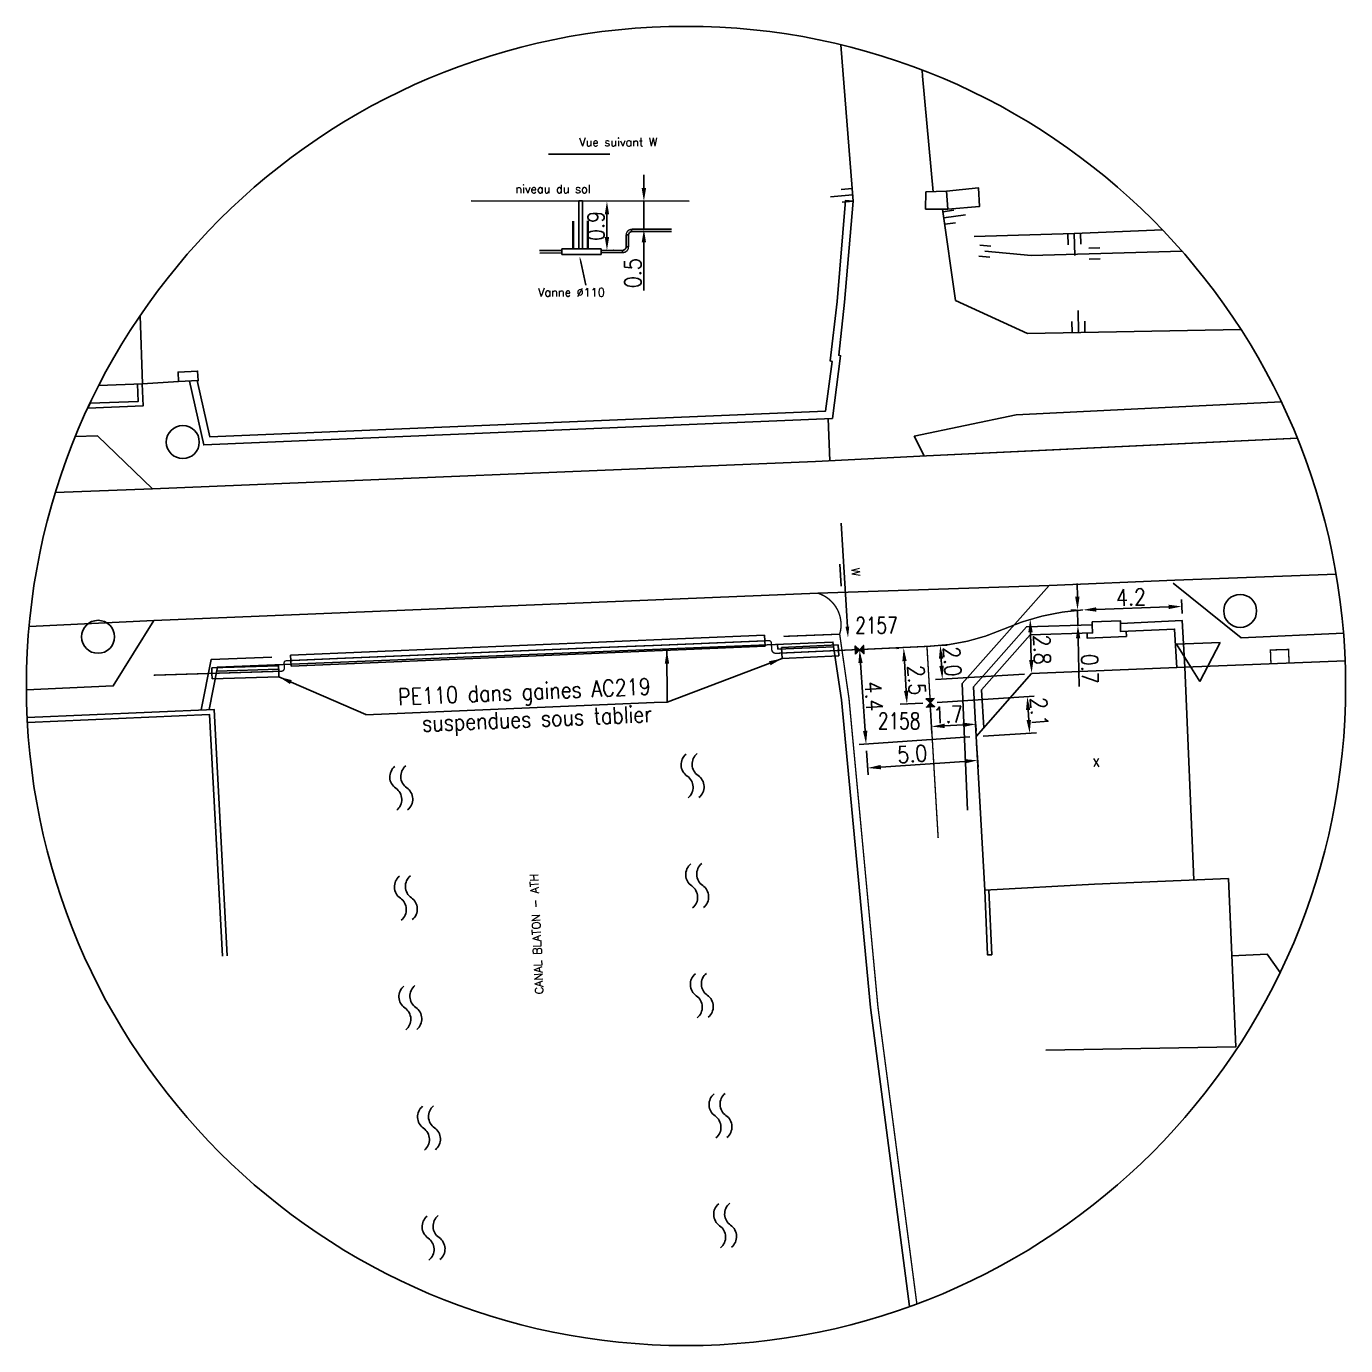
# Model space of a CAD drawing. Header units: millimetres. Extents: x 104988 to 105484, y 137061 to 138000.
# Drawn here: x 105098.3 to 105218.3, y 137081.2 to 137201.2 of the extents above; entities that cross this region are included whole.
import ezdxf
from ezdxf.enums import TextEntityAlignment as Align

# ---------------------------------------------------------------- set-up
doc = ezdxf.new("R2010")
doc.units = ezdxf.units.MM
doc.header["$PDMODE"] = 34
doc.layers.get('0').update_dxf_attribs({"linetype": 'CONTINUOUS'})
doc.layers.get('DEFPOINTS').update_dxf_attribs({"linetype": 'CONTINUOUS'})
for name, color, linetype in [('BH02', 7, 'CONTINUOUS'), ('BR06', 7, 'CONTINUOUS'), ('BR12', 7, 'CONTINUOUS'), ('BW02', 7, 'CONTINUOUS'), ('G_400', 7, 'CONTINUOUS'), ('G_900', 7, 'CONTINUOUS')]:
    doc.layers.add(name, color=color, linetype=linetype)
doc.styles.add('G_ROMANS', font='ROMANS.SHX', dxfattribs={"width": 0.75})
doc.styles.get("Standard").update_dxf_attribs({"font": 'romans.shx', "width": 0.85})
doc.dimstyles.get("Standard").update_dxf_attribs({"dimtxt": 1.5, "dimasz": 1.2, "dimexe": 0.625, "dimexo": 0.625, "dimgap": 0.25, "dimtad": 1, "dimdec": 1, "dimzin": 0, "dimdsep": 46, "dimtxsty": 'Standard', "dimcen": -0.5, "dimadec": 0, "dimazin": 0, "dimtfac": 1, "dimtdec": 1, "dimtmove": 0, "dimatfit": 3, "dimfxl": 0, "dimtolj": 1, "dimtzin": 0, "dimarcsym": 0})

# ---------------------------------------------------------------- blocks, each defined once
blk = doc.blocks.new('*D50')
at = {"layer": 'DEFPOINTS', "color": 0, "linetype": 'Continuous', "transparency": 16777216}
for p in [(105154.46, 137185.26), (105154.46, 137182.71), (105154.46, 137182.71)]:
    blk.add_point(p, dxfattribs=at)
at = {"layer": 'G_900', "color": 0, "linetype": 'Continuous', "lineweight": -2, "transparency": 16777216}
for p, q in [((105154.46, 137186.46), (105154.46, 137187.66)), ((105154.46, 137185.26), (105154.46, 137182.71)), ((105154.46, 137181.51), (105154.46, 137177.14))]:
    blk.add_line(p, q, dxfattribs=at)
at = {"layer": 'G_900', "color": 0, "linetype": 'Continuous', "transparency": 16777216}
for points in [[(105154.26, 137186.46), (105154.66, 137186.46), (105154.46, 137185.26)], [(105154.26, 137181.51), (105154.66, 137181.51), (105154.46, 137182.71)]]:
    blk.add_solid(points, dxfattribs=at)
at = {"layer": 'G_900', "color": 0, "linetype": 'Continuous', "transparency": 16777216, "insert": (105153.46, 137178.72), "char_height": 1.5, "attachment_point": 5, "rotation": 90}
blk.add_mtext('\\A1;0.5', dxfattribs=at)
blk = doc.blocks.new('*D51')
at = {"layer": 'DEFPOINTS', "color": 0, "linetype": 'Continuous', "transparency": 16777216}
for p in [(105151.1, 137185.26), (105151.1, 137185.26), (105151.08, 137180.8)]:
    blk.add_point(p, dxfattribs=at)
at = {"layer": 'G_900', "color": 0, "linetype": 'Continuous', "lineweight": -2, "transparency": 16777216}
for p, q in [((105151.1, 137182), (105151.1, 137184.06)), ((105151.7, 137180.8), (105151.72, 137180.8))]:
    blk.add_line(p, q, dxfattribs=at)
at = {"layer": 'G_900', "color": 0, "linetype": 'Continuous', "transparency": 16777216}
for points in [[(105150.9, 137184.06), (105151.3, 137184.06), (105151.1, 137185.26)], [(105150.9, 137182), (105151.3, 137182), (105151.1, 137180.8)]]:
    blk.add_solid(points, dxfattribs=at)
at = {"layer": 'G_900', "color": 0, "linetype": 'Continuous', "transparency": 16777216, "insert": (105150.1, 137183.01), "char_height": 1.5, "attachment_point": 5, "rotation": 90}
blk.add_mtext('\\A1;0.9', dxfattribs=at)
blk = doc.blocks.new('*D52')
at = {"layer": 'DEFPOINTS', "color": 0, "linetype": 'Continuous', "transparency": 16777216}
for p in [(105178.27, 137144.64), (105178.39, 137139.54), (105180.46, 137139.66)]:
    blk.add_point(p, dxfattribs=at)
at = {"layer": 'G_900', "color": 0, "linetype": 'Continuous', "lineweight": -2, "transparency": 16777216}
for p, q in [((105177.65, 137144.6), (105177.47, 137144.59)), ((105178.16, 137143.43), (105178.32, 137140.74)), ((105179.84, 137139.62), (105177.77, 137139.5))]:
    blk.add_line(p, q, dxfattribs=at)
at = {"layer": 'G_900', "color": 0, "linetype": 'Continuous', "transparency": 16777216}
for points in [[(105178.36, 137143.45), (105177.97, 137143.42), (105178.09, 137144.63)], [(105178.52, 137140.75), (105178.12, 137140.72), (105178.39, 137139.54)]]:
    blk.add_solid(points, dxfattribs=at)
at = {"layer": 'G_900', "color": 0, "linetype": 'Continuous', "transparency": 16777216, "insert": (105179.27, 137141.7), "char_height": 1.5, "attachment_point": 5, "rotation": 273.3677}
blk.add_mtext('\\A1;2.5', dxfattribs=at)
blk = doc.blocks.new('*D53')
at = {"layer": 'DEFPOINTS', "color": 0, "linetype": 'Continuous', "transparency": 16777216}
for p in [(105180.51, 137139.64), (105184.64, 137138.27), (105184.67, 137137.69)]:
    blk.add_point(p, dxfattribs=at)
at = {"layer": 'G_900', "color": 0, "linetype": 'Continuous', "lineweight": -2, "transparency": 16777216}
for p, q in [((105180.54, 137139.02), (105180.65, 137136.86)), ((105181.82, 137137.54), (105183.47, 137137.63)), ((105184.67, 137137.65), (105184.7, 137137.07))]:
    blk.add_line(p, q, dxfattribs=at)
at = {"layer": 'G_900', "color": 0, "linetype": 'Continuous', "transparency": 16777216}
for points in [[(105183.46, 137137.83), (105183.48, 137137.43), (105184.67, 137137.69)], [(105181.81, 137137.74), (105181.83, 137137.34), (105180.62, 137137.48)]]:
    blk.add_solid(points, dxfattribs=at)
at = {"layer": 'G_900', "color": 0, "linetype": 'Continuous', "transparency": 16777216, "insert": (105182.14, 137138.56), "char_height": 1.5, "attachment_point": 5, "rotation": 3.0119}
blk.add_mtext('\\A1;1.7', dxfattribs=at)
blk = doc.blocks.new('*D54')
at = {"layer": 'DEFPOINTS', "color": 0, "linetype": 'Continuous', "transparency": 16777216}
for p in [(105180.51, 137139.64), (105184.69, 137136.57), (105189.55, 137136.87)]:
    blk.add_point(p, dxfattribs=at)
at = {"layer": 'G_900', "color": 0, "linetype": 'Continuous', "lineweight": -2, "transparency": 16777216}
for p, q in [((105181.13, 137139.68), (105189.97, 137140.23)), ((105189.42, 137138.99), (105189.47, 137138.07)), ((105185.31, 137136.61), (105190.17, 137136.91))]:
    blk.add_line(p, q, dxfattribs=at)
at = {"layer": 'G_900', "color": 0, "linetype": 'Continuous', "transparency": 16777216}
for points in [[(105189.61, 137139), (105189.22, 137138.98), (105189.34, 137140.19)], [(105189.67, 137138.08), (105189.27, 137138.06), (105189.55, 137136.87)]]:
    blk.add_solid(points, dxfattribs=at)
at = {"layer": 'G_900', "color": 0, "linetype": 'Continuous', "transparency": 16777216, "insert": (105190.43, 137138.78), "char_height": 1.5, "attachment_point": 5, "rotation": 273.5334}
blk.add_mtext('\\A1;2.1', dxfattribs=at)
blk = doc.blocks.new('*D55')
at = {"layer": 'DEFPOINTS', "color": 0, "linetype": 'Continuous', "transparency": 16777216}
for p in [(105184.68, 137136.57), (105174.67, 137135.89), (105184.83, 137134.4)]:
    blk.add_point(p, dxfattribs=at)
at = {"layer": 'G_900', "color": 0, "linetype": 'Continuous', "lineweight": -2, "transparency": 16777216}
for p, q in [((105184.72, 137135.95), (105184.87, 137133.77)), ((105174.71, 137135.26), (105174.86, 137133.09)), ((105176.01, 137133.79), (105183.63, 137134.31))]:
    blk.add_line(p, q, dxfattribs=at)
at = {"layer": 'G_900', "color": 0, "linetype": 'Continuous', "transparency": 16777216}
for points in [[(105183.62, 137134.51), (105183.65, 137134.12), (105184.83, 137134.4)], [(105176, 137133.99), (105176.03, 137133.59), (105174.82, 137133.71)]]:
    blk.add_solid(points, dxfattribs=at)
at = {"layer": 'G_900', "color": 0, "linetype": 'Continuous', "transparency": 16777216, "insert": (105178.87, 137134.99), "char_height": 1.5, "attachment_point": 5, "rotation": 3.9082}
blk.add_mtext('\\A1;5.0', dxfattribs=at)
blk = doc.blocks.new('*D56')
at = {"layer": 'DEFPOINTS', "color": 0, "linetype": 'Continuous', "transparency": 16777216}
for p in [(105174.08, 137144.46), (105174.08, 137144.46), (105184.74, 137136.57)]:
    blk.add_point(p, dxfattribs=at)
at = {"layer": 'G_900', "color": 0, "linetype": 'Continuous', "lineweight": -2, "transparency": 16777216}
for p, q in [((105174.59, 137137.08), (105174.17, 137143.26)), ((105184.11, 137136.53), (105174.05, 137135.84))]:
    blk.add_line(p, q, dxfattribs=at)
at = {"layer": 'G_900', "color": 0, "linetype": 'Continuous', "transparency": 16777216}
for points in [[(105174.36, 137143.27), (105173.97, 137143.25), (105174.08, 137144.46)], [(105174.79, 137137.1), (105174.39, 137137.07), (105174.67, 137135.89)]]:
    blk.add_solid(points, dxfattribs=at)
at = {"layer": 'G_900', "color": 0, "linetype": 'Continuous', "transparency": 16777216, "insert": (105175.37, 137140.24), "char_height": 1.5, "attachment_point": 5, "rotation": 273.9082}
blk.add_mtext('\\A1;4.4', dxfattribs=at)
blk = doc.blocks.new('*D57')
at = {"layer": 'DEFPOINTS', "color": 0, "linetype": 'Continuous', "transparency": 16777216}
for p in [(105180.77, 137144.82), (105181.61, 137141.8), (105189.71, 137142.29)]:
    blk.add_point(p, dxfattribs=at)
at = {"layer": 'G_900', "color": 0, "linetype": 'Continuous', "lineweight": -2, "transparency": 16777216}
for p, q in [((105181.39, 137144.86), (105182.05, 137144.89)), ((105181.5, 137143.66), (105181.54, 137143)), ((105189.09, 137142.25), (105180.99, 137141.76))]:
    blk.add_line(p, q, dxfattribs=at)
at = {"layer": 'G_900', "color": 0, "linetype": 'Continuous', "transparency": 16777216}
for points in [[(105181.7, 137143.67), (105181.3, 137143.65), (105181.42, 137144.86)], [(105181.74, 137143.01), (105181.34, 137142.98), (105181.61, 137141.8)]]:
    blk.add_solid(points, dxfattribs=at)
at = {"layer": 'G_900', "color": 0, "linetype": 'Continuous', "transparency": 16777216, "insert": (105182.52, 137143.39), "char_height": 1.5, "attachment_point": 5, "rotation": 273.4694}
blk.add_mtext('\\A1;2.0', dxfattribs=at)
blk = doc.blocks.new('*D58')
at = {"layer": 'DEFPOINTS', "color": 0, "linetype": 'Continuous', "transparency": 16777216}
for p in [(105189.6, 137147.25), (105189.73, 137142.34), (105189.73, 137142.34)]:
    blk.add_point(p, dxfattribs=at)
at = {"layer": 'G_900', "color": 0, "linetype": 'Continuous', "lineweight": -2, "transparency": 16777216}
blk.add_line((105189.63, 137146.05), (105189.7, 137143.54), dxfattribs=at)
at = {"layer": 'G_900', "color": 0, "linetype": 'Continuous', "transparency": 16777216}
for points in [[(105189.83, 137146.05), (105189.43, 137146.04), (105189.6, 137147.25)], [(105189.9, 137143.54), (105189.5, 137143.53), (105189.73, 137142.34)]]:
    blk.add_solid(points, dxfattribs=at)
at = {"layer": 'G_900', "color": 0, "linetype": 'Continuous', "transparency": 16777216, "insert": (105190.68, 137144.47), "char_height": 1.5, "attachment_point": 5, "rotation": 271.5314}
blk.add_mtext('\\A1;2.8', dxfattribs=at)
blk = doc.blocks.new('*D59')
at = {"layer": 'DEFPOINTS', "color": 0, "linetype": 'Continuous', "transparency": 16777216}
for p in [(105194.41, 137148.09), (105193.94, 137146.69), (105193.94, 137146.69)]:
    blk.add_point(p, dxfattribs=at)
at = {"layer": 'G_900', "color": 0, "linetype": 'Continuous', "lineweight": -2, "transparency": 16777216}
for p, q in [((105193.89, 137149.28), (105193.87, 137150.48)), ((105193.78, 137148.08), (105193.29, 137148.07)), ((105193.91, 137148.08), (105193.94, 137146.69)), ((105193.96, 137145.49), (105194.05, 137141.12))]:
    blk.add_line(p, q, dxfattribs=at)
at = {"layer": 'G_900', "color": 0, "linetype": 'Continuous', "transparency": 16777216}
for points in [[(105194.09, 137149.29), (105193.69, 137149.28), (105193.91, 137148.08)], [(105194.16, 137145.5), (105193.76, 137145.49), (105193.94, 137146.69)]]:
    blk.add_solid(points, dxfattribs=at)
at = {"layer": 'G_900', "color": 0, "linetype": 'Continuous', "transparency": 16777216, "insert": (105195.02, 137142.73), "char_height": 1.5, "attachment_point": 5, "rotation": 271.1129}
blk.add_mtext('\\A1;0.7', dxfattribs=at)
blk = doc.blocks.new('*D60')
at = {"layer": 'DEFPOINTS', "color": 0, "linetype": 'Continuous', "transparency": 16777216}
for p in [(105194.41, 137148.09), (105203.39, 137148.4), (105203.43, 137147.12)]:
    blk.add_point(p, dxfattribs=at)
at = {"layer": 'G_900', "color": 0, "linetype": 'Continuous', "lineweight": -2, "transparency": 16777216}
for p, q in [((105203.41, 137147.75), (105203.37, 137149.03)), ((105195.61, 137148.13), (105202.19, 137148.36))]:
    blk.add_line(p, q, dxfattribs=at)
at = {"layer": 'G_900', "color": 0, "linetype": 'Continuous', "transparency": 16777216}
for points in [[(105202.18, 137148.56), (105202.2, 137148.16), (105203.39, 137148.4)], [(105195.6, 137148.33), (105195.61, 137147.93), (105194.41, 137148.09)]]:
    blk.add_solid(points, dxfattribs=at)
at = {"layer": 'G_900', "color": 0, "linetype": 'Continuous', "transparency": 16777216, "insert": (105198.77, 137149.24), "char_height": 1.5, "attachment_point": 5, "rotation": 1.9743}
blk.add_mtext('\\A1;4.2', dxfattribs=at)
blk = doc.blocks.new('BR0601')
at = {"layer": 'BR06', "linetype": 'Continuous'}
blk.add_circle((0, 0), 0.75, dxfattribs=at)
blk = doc.blocks.new('BR1201')
at = {"layer": 'BR12', "linetype": 'Continuous'}
for p, q in [((-1, -0.616), (0, 1.116)), ((0, 1.116), (1, -0.616)), ((-1, -0.616), (1, -0.616))]:
    blk.add_line(p, q, dxfattribs=at)
blk = doc.blocks.new('BH0201')
at = {"layer": 'BH02', "linetype": 'Continuous'}
for p, q in [((0, 1), (0, 0)), ((-0.289, 0.5), (-0.289, 0)), ((0.289, 0.5), (0.289, 0))]:
    blk.add_line(p, q, dxfattribs=at)
blk = doc.blocks.new('BW0201')
at = {"layer": 'BW02', "linetype": 'Continuous'}
for p, q in [((-0.25, 0.25), (0.25, 0.25)), ((-0.25, -0.25), (0.25, -0.25))]:
    blk.add_line(p, q, dxfattribs=at)
blk = doc.blocks.new('BW0301')
at = {"color": 0, "linetype": 'Continuous'}
for centre, start, end in [((-0.5, 0.625), 216.8699, 323.1301), ((0.5, -0.125), 36.8699, 143.1301), ((0.5, -0.625), 36.8699, 143.1301), ((-0.5, 0.125), 216.8699, 323.1301)]:
    blk.add_arc(centre, 0.625, start, end, dxfattribs=at)
blk = doc.blocks.new('G_300_04')
at = {"linetype": 'Continuous'}
h = blk.add_hatch(color=0, dxfattribs=at)
h.paths.add_polyline_path([(-1, 1), (-1, -1), (0, 0)])
h.paths.add_polyline_path([(1, 1), (0, 0), (1, -1)])
at = {"color": 0, "linetype": 'Continuous', "flags": 128}
blk.add_lwpolyline([(-1, -1), (1, 1), (1, -1), (-1, 1)], close=True, dxfattribs=at)
at = {"color": 0, "linetype": 'Continuous', "style": 'G_ROMANS', "width": 0.75}
blk.add_attdef('NUM', text='', height=1.5, dxfattribs=at).set_placement((0, 2.1), align=Align.MIDDLE_CENTER)
at = {"color": 0, "linetype": 'Continuous', "style": 'G_ROMANS', "width": 0.75, "flags": 3}
for tag, p in [('DEF_LEG', (0, -5)), ('DEF_COUP', (0, -7.5)), ('DEF_TYPE', (0, -10))]:
    blk.add_attdef(tag, text='', height=1.2, dxfattribs=at).set_placement(p, align=Align.MIDDLE)

msp = doc.modelspace()

# ---------------------------------------------------------------- linework, layer by layer
at = {"layer": 'G_400', "color": 7, "linetype": 'CONTINUOUS'}
for p, q in [((105166.98, 137144.66), (105172.13, 137144.9)), ((105166.98, 137144.66), (105167, 137144.16)), ((105167.03, 137143.66), (105167, 137144.16)), ((105167.03, 137143.66), (105172.18, 137143.9)), ((105172.13, 137144.9), (105172.15, 137144.4)), ((105172.18, 137143.9), (105172.15, 137144.4)), ((105115.15, 137142.81), (105121.22, 137143)), ((105115.15, 137142.81), (105115.17, 137142.31)), ((105121.22, 137143), (105121.24, 137142.5)), ((105115.18, 137141.81), (105115.17, 137142.31)), ((105115.18, 137141.81), (105121.25, 137142)), ((105121.25, 137142), (105121.24, 137142.5))]:
    msp.add_line(p, q, dxfattribs=at)
at = {"layer": 'G_900', "linetype": 'Continuous'}
for p, q in [((105145.79, 137189.55), (105151.37, 137189.55)), ((105138.74, 137185.31), (105158.57, 137185.27)), ((105148.55, 137185.29), (105148.88, 137185.29)), ((105148.55, 137180.93), (105148.55, 137185.29)), ((105148.88, 137180.93), (105148.88, 137185.29)), ((105148, 137180.92), (105148, 137183.44)), ((105148.05, 137180.92), (105148.05, 137183.44)), ((105149.33, 137180.92), (105149.33, 137183.48)), ((105149.38, 137180.92), (105149.38, 137183.48)), ((105152.84, 137181.11), (105153.06, 137181.11)), ((105146.99, 137180.94), (105150.56, 137180.92)), ((105146.99, 137180.72), (105146.99, 137180.94)), ((105146.99, 137180.43), (105146.99, 137180.73)), ((105150.56, 137180.43), (105146.99, 137180.43)), ((105148.72, 137179.75), (105149.18, 137177.64)), ((105150.56, 137180.92), (105150.56, 137180.43)), ((105173.01, 137146.03), (105172.41, 137155.97)), ((105172.29, 137152.24), (105172.41, 137150.26)), ((105166.61, 137144.93), (105166.65, 137144.51)), ((105166.65, 137144.51), (105171.73, 137144.74)), ((105115.61, 137142.51), (105121.21, 137142.7)), ((105121.21, 137142.7), (105121.22, 137143.1)), ((105203.67, 137142.87), (105204.5, 137123.54)), ((105189.73, 137142.31), (105189.73, 137142.24)), ((105189.73, 137142.31), (105189.73, 137142.24))]:
    msp.add_line(p, q, dxfattribs=at)
at = {"layer": 'G_900', "color": 4, "linetype": 'Continuous'}
for p, q in [((105152.85, 137182.16), (105152.84, 137181.11)), ((105152.85, 137182.21), (105153.07, 137182.2)), ((105153.07, 137182.16), (105153.06, 137181.1)), ((105153.33, 137182.71), (105153.33, 137182.51)), ((105153.4, 137182.71), (105156.97, 137182.71)), ((105153.42, 137182.51), (105156.97, 137182.51)), ((105146.99, 137180.77), (105144.96, 137180.77)), ((105146.99, 137180.56), (105145.01, 137180.55)), ((105152.47, 137180.78), (105150.56, 137180.78)), ((105152.47, 137180.59), (105150.56, 137180.58)), ((105152.53, 137180.78), (105152.53, 137180.58))]:
    msp.add_line(p, q, dxfattribs=at)
at = {"layer": 'G_900', "color": 7, "linetype": 'CONTINUOUS'}
for p, q in [((105165.43, 137145.78), (105122.33, 137143.98)), ((105165.43, 137145.78), (105165.45, 137145.28)), ((105165.48, 137144.78), (105165.45, 137145.28)), ((105122.33, 137143.98), (105122.35, 137143.48)), ((105165.48, 137144.78), (105122.37, 137142.98)), ((105122.37, 137142.98), (105122.35, 137143.48))]:
    msp.add_line(p, q, dxfattribs=at)
at = {"layer": 'G_900', "linetype": 'Continuous', "flags": 128}
for points in [[(105173.49, 137185.26), (105172.39, 137199.49)], [(105179.76, 137197.19), (105179.8, 137196.65), (105180.76, 137186.13)], [(105182.11, 137184.53), (105180.09, 137184.55), (105180.11, 137186.11), (105181.98, 137186.17)], [(105182.11, 137184.53), (105180.09, 137184.55), (105180.11, 137186.11), (105181.98, 137186.17)], [(105113.83, 137168.95), (105114.98, 137163.83), (105170.99, 137166.18), (105171.58, 137170.69), (105171.42, 137170.73), (105172.03, 137176.15), (105172.79, 137185.32), (105173.49, 137185.26), (105172.72, 137176.08), (105172.18, 137171.25), (105172.35, 137171.2), (105171.61, 137165.51), (105114.42, 137163.1), (105113.12, 137168.91)], [(105113.83, 137168.95), (105114.98, 137163.83), (105170.99, 137166.18), (105171.58, 137170.69), (105171.42, 137170.73), (105172.03, 137176.15), (105172.79, 137185.32), (105173.49, 137185.26), (105172.72, 137176.08), (105172.18, 137171.25), (105172.35, 137171.2), (105171.61, 137165.51), (105114.42, 137163.1), (105113.12, 137168.91)], [(105181.63, 137184.54), (105182.81, 137176.24), (105189.37, 137173.24), (105208.76, 137173.61)], [(105181.63, 137184.54), (105182.81, 137176.24), (105189.37, 137173.24), (105208.76, 137173.61)], [(105184.51, 137182.06), (105193.59, 137182.32)], [(105184.51, 137182.06), (105193.59, 137182.32)], [(105193.59, 137182.32), (105201.63, 137182.66)], [(105185.48, 137180.71), (105189.69, 137180.34), (105203.42, 137180.71)], [(105108.63, 137174.84), (105108.85, 137168.64), (105104.87, 137168.49)], [(105108.63, 137174.84), (105108.85, 137168.64), (105104.87, 137168.49)], [(105108.41, 137168.62), (105108.47, 137167.05), (105104.08, 137166.88), (105103.88, 137166.45), (105108.91, 137166.65), (105108.83, 137168.64)], [(105112.14, 137168.86), (105108.85, 137168.64)], [(105112.14, 137168.86), (105108.85, 137168.64)], [(105212.44, 137167.01), (105196.3, 137166.23), (105188.33, 137165.83), (105179.06, 137163.89), (105179.97, 137162.09)], [(105212.44, 137167.01), (105196.3, 137166.23), (105188.33, 137165.83), (105179.06, 137163.89), (105179.97, 137162.09)], [(105171.21, 137165.49), (105171.39, 137161.65)], [(105171.21, 137165.49), (105171.39, 137161.65)], [(105100.93, 137158.78), (105109.76, 137159.11), (105170.08, 137161.58), (105180.18, 137162.11), (105213.9, 137163.71)], [(105109.76, 137159.11), (105104.77, 137163.92), (105102.74, 137163.85)], [(105109.76, 137159.11), (105104.77, 137163.92), (105102.74, 137163.85)], [(105100.93, 137158.78), (105109.76, 137159.11), (105170.08, 137161.58), (105180.18, 137162.11), (105193.02, 137162.72)], [(105217.42, 137151.34), (105202.76, 137150.8), (105191.32, 137150.3), (105170.28, 137149.61), (105109.88, 137147.13), (105098.54, 137146.59)], [(105191.32, 137150.3), (105183.41, 137141.4)], [(105191.32, 137150.3), (105183.41, 137141.4)], [(105218.1, 137145.96), (105208.79, 137145.56), (105202.61, 137150.53)], [(105109.88, 137147.13), (105106.19, 137141.17), (105098.29, 137140.83)], [(105109.88, 137147.13), (105106.19, 137141.17), (105098.29, 137140.83)], [(105185.38, 137137.37), (105185.18, 137140.82), (105189.6, 137145.83), (105195.27, 137146), (105195.25, 137146.74), (105189.25, 137146.56), (105184.43, 137141.08), (105184.68, 137136.57)], [(105197.8, 137146.86), (105197.81, 137147.1), (105195.25, 137146.99), (105195.25, 137146.74)], [(105202.93, 137142.83), (105202.74, 137146.35), (105197.83, 137146.12), (105197.8, 137146.86), (105203.43, 137147.12), (105203.67, 137142.87)], [(105178.62, 137084.71), (105175.06, 137111.92), (105172.43, 137139.92), (105171.66, 137145.16), (105115.67, 137142.89), (105114.92, 137139.02)], [(105198.33, 137146.15), (105198.35, 137145.67), (105194.78, 137145.53), (105194.77, 137145.98)], [(105120.62, 137143.79), (105115.09, 137143.57), (105114.2, 137138.99)], [(105218.25, 137143.47), (105203.67, 137142.87), (105189.73, 137142.31), (105184.68, 137136.57), (105185.47, 137122.58), (105195.45, 137123.14), (105207.64, 137123.67)], [(105183.41, 137141.4), (105183.89, 137129.87)], [(105183.41, 137141.4), (105183.89, 137129.87)], [(105098.36, 137138.3), (105115.36, 137139.04), (105116.56, 137116.61)], [(105116.12, 137116.59), (105114.94, 137138.58), (105098.38, 137137.86)], [(105207.64, 137123.67), (105208.3, 137108.34), (105191.03, 137108.03)], [(105185.85, 137122.6), (105186.11, 137116.72), (105185.73, 137116.7), (105185.47, 137122.58)], [(105185.85, 137122.6), (105186.11, 137116.72), (105185.73, 137116.7), (105185.47, 137122.58)], [(105212.33, 137115.1), (105211.16, 137116.76), (105207.94, 137116.63)], [(105212.33, 137115.1), (105211.16, 137116.76), (105207.94, 137116.63)]]:
    msp.add_lwpolyline(points, dxfattribs=at)
for points in [[(105182.11, 137184.53), (105181.98, 137186.17), (105184.91, 137186.47), (105184.98, 137184.77)], [(105182.11, 137184.53), (105181.98, 137186.17), (105184.91, 137186.47), (105184.98, 137184.77)], [(105112.14, 137168.86), (105113.92, 137168.95), (105113.87, 137169.81), (105112.09, 137169.72)], [(105112.14, 137168.86), (105113.92, 137168.95), (105113.87, 137169.81), (105112.09, 137169.72)]]:
    msp.add_lwpolyline(points, close=True, dxfattribs=at)
at = {"layer": 'G_900', "color": 4, "linetype": 'Continuous', "const_width": 0.125, "flags": 128}
for points in [[(105153.4, 137182.71, 0.442184), (105152.85, 137182.16, 0.442184)], [(105152.47, 137180.59, 0.442184), (105153.06, 137181.1, 0.442184)]]:
    msp.add_lwpolyline(points, format="xyb", dxfattribs=at)
at = {"layer": 'G_900', "linetype": 'Continuous', "const_width": 0.125, "flags": 128}
for points in [[(105194.33, 137162.78), (105213.9, 137163.71)], [(105179.29, 137084.96), (105175.75, 137111.98), (105173.12, 137140), (105172.27, 137145.88), (105167.16, 137145.68)], [(105211.5, 137143.19), (105211.45, 137144.44), (105213.1, 137144.49), (105213.15, 137143.26)], [(105211.5, 137143.19), (105211.45, 137144.44), (105213.1, 137144.49), (105213.15, 137143.26)]]:
    msp.add_lwpolyline(points, dxfattribs=at)
at = {"layer": 'G_900', "linetype": 'Continuous', "const_width": 0.125}
msp.add_lwpolyline([(105172.27, 137145.88, 0.411425), (105170.28, 137149.61, 0.411425)], format="xyb", dxfattribs=at)
at = {"layer": 'G_900', "color": 4, "linetype": 'Continuous', "flags": 128}
for points in [[(105174.46, 137144.5, 0.125, 0.125, 0), (105180.21, 137144.77, 0.125, 0.125, 0), (105180.52, 137144.79, 0.125, 0.125, 0.094635), (105187.13, 137146.32, 0.125, 0.125, -0.08849), (105194.41, 137148.09, 0, 0, 0)], [(105109.88, 137142.15, 0.125, 0.125, 0), (105112.78, 137142.24, 0.125, 0.125, 0), (105121.48, 137142.51, 0.125, 0.125, 0.201475), (105121.68, 137142.6, 0.125, 0.125, 0.224143), (105121.76, 137142.84, 0.125, 0.125, 0), (105121.73, 137143.23, 0.125, 0.125, -0.243581), (105121.8, 137143.41, 0.125, 0.125, 0), (105121.87, 137143.46, 0.125, 0.125, 0.069342), (105121.87, 137143.46, 0.125, 0.125, 0), (105126.6, 137143.67, 0.125, 0.125, 0), (105133.63, 137143.96, 0.125, 0.125, 0), (105149.79, 137144.64, 0.125, 0.125, 0), (105155.8, 137144.87, 0.125, 0.125, 0), (105165.84, 137145.29, 0.125, 0.125, -0.420636), (105166.05, 137145.09, 0.125, 0.125, 0), (105166.09, 137144.49, 0.125, 0.125, 0), (105166.09, 137144.49, 0.125, 0.125, 0.434045), (105166.52, 137144.14, 0.125, 0.125, 0), (105172.37, 137144.41, 0.125, 0.125, 0), (105173.71, 137144.47, 0, 0, 0)]]:
    msp.add_lwpolyline(points, format="xyseb", dxfattribs=at)
at = {"layer": 'G_900', "color": 4, "linetype": 'Continuous', "const_width": 0.125, "flags": 128}
for points in [[(105180.21, 137144.77), (105180.49, 137140.04)], [(105180.52, 137139.26), (105181.23, 137127.34)]]:
    msp.add_lwpolyline(points, dxfattribs=at)
at = {"layer": 'G_900', "linetype": 'Continuous'}
msp.add_circle((105158.29, 137141.17), 60, dxfattribs=at)
at = {"layer": 'G_900', "color": 4, "linetype": 'Continuous'}
for centre, start, end in [((105153.41, 137182.17), 88.58, 181.3997), ((105152.5, 137181.13), 265.1741, 357.9938)]:
    msp.add_arc(centre, 0.344, start, end, dxfattribs=at)
at = {"layer": 'G_900', "linetype": 'Continuous'}
for points in [[(105148.64, 137179.73), (105148.8, 137179.77), (105148.62, 137180.24)], [(105173.14, 137146.57), (105172.8, 137146.55), (105173.03, 137145.56)]]:
    msp.add_solid(points, dxfattribs=at)

# ---------------------------------------------------------------- block references
for name, p, xscale, yscale, zscale, rotation in [('BH0201', (105173.44, 137185.83), 2, 2, 2, 94.42064259999934), ('BH0201', (105173.44, 137185.83), 2, 2, 2, 94.42064259999934), ('BH0201', (105181.74, 137183.74), 2, 2, 2, 278.0997321151469), ('BH0201', (105181.74, 137183.74), 2, 2, 2, 278.0997321151469), ('BH0201', (105193.59, 137182.32), 2, 2, 2, 182.440414999771), ('BH0201', (105193.59, 137182.32), 2, 2, 2, 182.440414999771), ('BW0201', (105185.48, 137180.71), 1.999999999999999, 1.999999999999999, 1.999999999999999, 354.9000031450649), ('BW0201', (105185.48, 137180.71), 1.999999999999999, 1.999999999999999, 1.999999999999999, 354.9000031450649), ('BW0201', (105195.46, 137180.5), 2, 2, 2, 1.553772949544951), ('BW0201', (105195.46, 137180.5), 2, 2, 2, 1.553772949544951), ('BH0201', (105194, 137173.33), 1.999999999999999, 1.999999999999999, 1.999999999999999, 1.097324571769934), ('BH0201', (105194, 137173.33), 1.999999999999999, 1.999999999999999, 1.999999999999999, 1.097324571769934), ('BR0601', (105112.52, 137163.36), 2, 2, 2, 69.56022312145295), ('BR0601', (105112.52, 137163.36), 2, 2, 2, 69.56022312145295), ('BR0601', (105208.7, 137147.99), 2, 2, 2, 182.0936784998019), ('BR0601', (105208.7, 137147.99), 2, 2, 2, 182.0936784998019), ('BR0601', (105104.81, 137145.64), 2, 2, 2, 183.000079217162), ('BR0601', (105104.81, 137145.64), 2, 2, 2, 183.000079217162), ('BR1201', (105204.94, 137143.82), 2, 2, 2, 182.0936784998019), ('BR1201', (105204.94, 137143.82), 2, 2, 2, 182.0936784998019), ('BW0301', (105158.89, 137133), 2, 2, 2, 92.40860732760653), ('BW0301', (105132.39, 137131.88), 2, 2, 2, 92.3774455596671), ('BW0301', (105159.31, 137123), 2, 2, 2, 92.40860732760653), ('BW0301', (105132.81, 137121.89), 2, 2, 2, 92.3774455596671), ('BW0301', (105159.73, 137113.01), 2, 2, 2, 92.40860732760653), ('BW0301', (105133.22, 137111.9), 2, 2, 2, 92.3774455596671), ('BW0301', (105134.91, 137100.96), 2, 2, 2, 92.3774455596671), ('BW0301', (105161.43, 137102.08), 2, 2, 2, 92.40860732760653), ('BW0301', (105161.85, 137092.09), 2, 2, 2, 92.40860732760653), ('BW0301', (105135.33, 137090.97), 2, 2, 2, 92.3774455596671)]:
    msp.add_blockref(name, p, dxfattribs=dict(at, xscale=xscale, yscale=yscale, zscale=zscale, rotation=rotation))
at = {"layer": 'G_900'}
ref = msp.add_blockref('G_300_04', (105174.08, 137144.46), dxfattribs=dict(at, xscale=0.3739526930874111, yscale=0.3739526930874111, zscale=0.3739526930874111, rotation=2.717968613940542))
ref.add_attrib('NUM', '2157', dxfattribs={"layer": '0', "color": 0, "linetype": 'Continuous', "height": 1.5, "style": 'G_ROMANS', "width": 0.75}).set_placement((105175.62, 137146.68), align=Align.MIDDLE_CENTER)
ref = msp.add_blockref('G_300_04', (105180.51, 137139.64), dxfattribs=dict(at, xscale=0.3734310157920321, yscale=0.3734310157920321, zscale=0.3734310157920321, rotation=273.4823305366022))
ref.add_attrib('NUM', '2158', dxfattribs={"layer": '0', "color": 0, "linetype": 'Continuous', "height": 1.5, "style": 'G_ROMANS', "width": 0.75}).set_placement((105177.68, 137137.99), align=Align.MIDDLE_CENTER)

# ---------------------------------------------------------------- texts
at = {"layer": 'G_900', "linetype": 'Continuous'}
for s, p in [('Vue suivant W', (105148.58, 137190.04)), ('niveau du sol', (105142.77, 137185.78)), ('Vanne %%C110', (105144.84, 137176.38))]:
    msp.add_text(s, height=0.75, dxfattribs=at).set_placement(p, align=Align.BOTTOM_LEFT)
for s, rotation, p in [('W', 273.0098, (105173.11, 137151.88)), ('X', 2.5133, (105195.31, 137133.58)), ('X', 2.5133, (105195.31, 137133.58)), ('CANAL BLATON - ATH', 92.5602, (105145.55, 137113.15))]:
    msp.add_text(s, height=0.75, rotation=rotation, dxfattribs=at).set_placement(p, align=Align.BOTTOM_LEFT)
at = {"layer": 'G_900', "linetype": 'Continuous', "insert": (105155.24, 137137.39), "char_height": 1.5, "attachment_point": 9, "rotation": 2.4097}
msp.add_mtext('\\A1;PE110 dans gaines AC219\\Psuspendues sous tablier', dxfattribs=at)

# ---------------------------------------------------------------- dimensions: what is measured, and where the dimension line sits
at = {"layer": 'G_900', "linetype": 'Continuous'}
for base, p1, p2, angle, text, picture, middle in [((105154.46, 137182.71), (105154.46, 137185.26), (105154.46, 137182.71), 90, '0.5', '*D50', (105154.46, 137178.72)), ((105151.1, 137185.26), (105151.08, 137180.8), (105151.1, 137185.26), 270, '0.9', '*D51', (105151.1, 137183.01)), ((105178.39, 137139.54), (105178.27, 137144.64), (105180.46, 137139.66), 273.3677, '2.5', '*D52', (105178.27, 137141.64)), ((105189.55, 137136.87), (105180.51, 137139.64), (105184.69, 137136.57), 273.5334, '2.1', '*D54', (105189.43, 137138.72)), ((105184.67, 137137.69), (105180.51, 137139.64), (105184.64, 137138.27), 3.0119, '1.7', '*D53', (105182.19, 137137.56)), ((105184.83, 137134.4), (105174.67, 137135.89), (105184.68, 137136.57), 3.9082, '5.0', '*D55', (105178.94, 137133.99))]:
    dim = msp.add_linear_dim(base=base, p1=p1, p2=p2, angle=angle, text=text, dimstyle='Standard', dxfattribs=at)
    dim.commit()
    dim.dimension.update_dxf_attribs({"geometry": picture, "text_midpoint": middle, "dimtype": 160})
at = {"layer": 'G_900', "color": 4, "linetype": 'Continuous'}
for base, p1, p2, angle, text, picture, middle in [((105193.94, 137146.69), (105194.41, 137148.09), (105193.94, 137146.69), 271.1129, '0.7', '*D59', (105194.02, 137142.71)), ((105203.39, 137148.4), (105194.41, 137148.09), (105203.43, 137147.12), 1.9743, '4.2', '*D60', (105198.8, 137148.24)), ((105189.73, 137142.34), (105189.6, 137147.25), (105189.73, 137142.34), 271.5314, '2.8', '*D58', (105189.68, 137144.45)), ((105181.61, 137141.8), (105180.77, 137144.82), (105189.71, 137142.29), 273.4694, '2.0', '*D57', (105181.52, 137143.33))]:
    dim = msp.add_linear_dim(base=base, p1=p1, p2=p2, angle=angle, text=text, dimstyle='Standard', dxfattribs=at)
    dim.commit()
    dim.dimension.update_dxf_attribs({"geometry": picture, "text_midpoint": middle, "dimtype": 160})
at = {"layer": 'G_900', "linetype": 'Continuous'}
dim = msp.add_linear_dim(base=(105174.08, 137144.46), p1=(105184.74, 137136.57), p2=(105174.08, 137144.46), angle=273.9082, text='4.4', dimstyle='Standard', dxfattribs=at)
dim.commit()
dim.dimension.update_dxf_attribs({"geometry": '*D56', "text_midpoint": (105175.37, 137140.24)})

# ---------------------------------------------------------------- leaders
at = {"layer": 'G_400'}
for points in [[(105167.03, 137143.66), (105156.59, 137139.71)], [(105121.25, 137142), (105129.18, 137138.56)]]:
    msp.add_leader(points, dimstyle='Standard', override={"dimgap": 0.25, "dimtad": 0}, dxfattribs=at)
at = {"layer": 'G_900', "linetype": 'Continuous', "annotation_type": 0, "has_hookline": 1, "hookline_direction": 1, "text_width": 25.99, "horizontal_direction": (0.999116, 0.042045, 0)}
msp.add_leader([(105156.55, 137144.41), (105156.59, 137139.71), (105155.39, 137139.66)], dimstyle='Standard', override={"dimgap": 0.25, "dimtad": 2}, dxfattribs=at)

doc.saveas('drawing.dxf')
